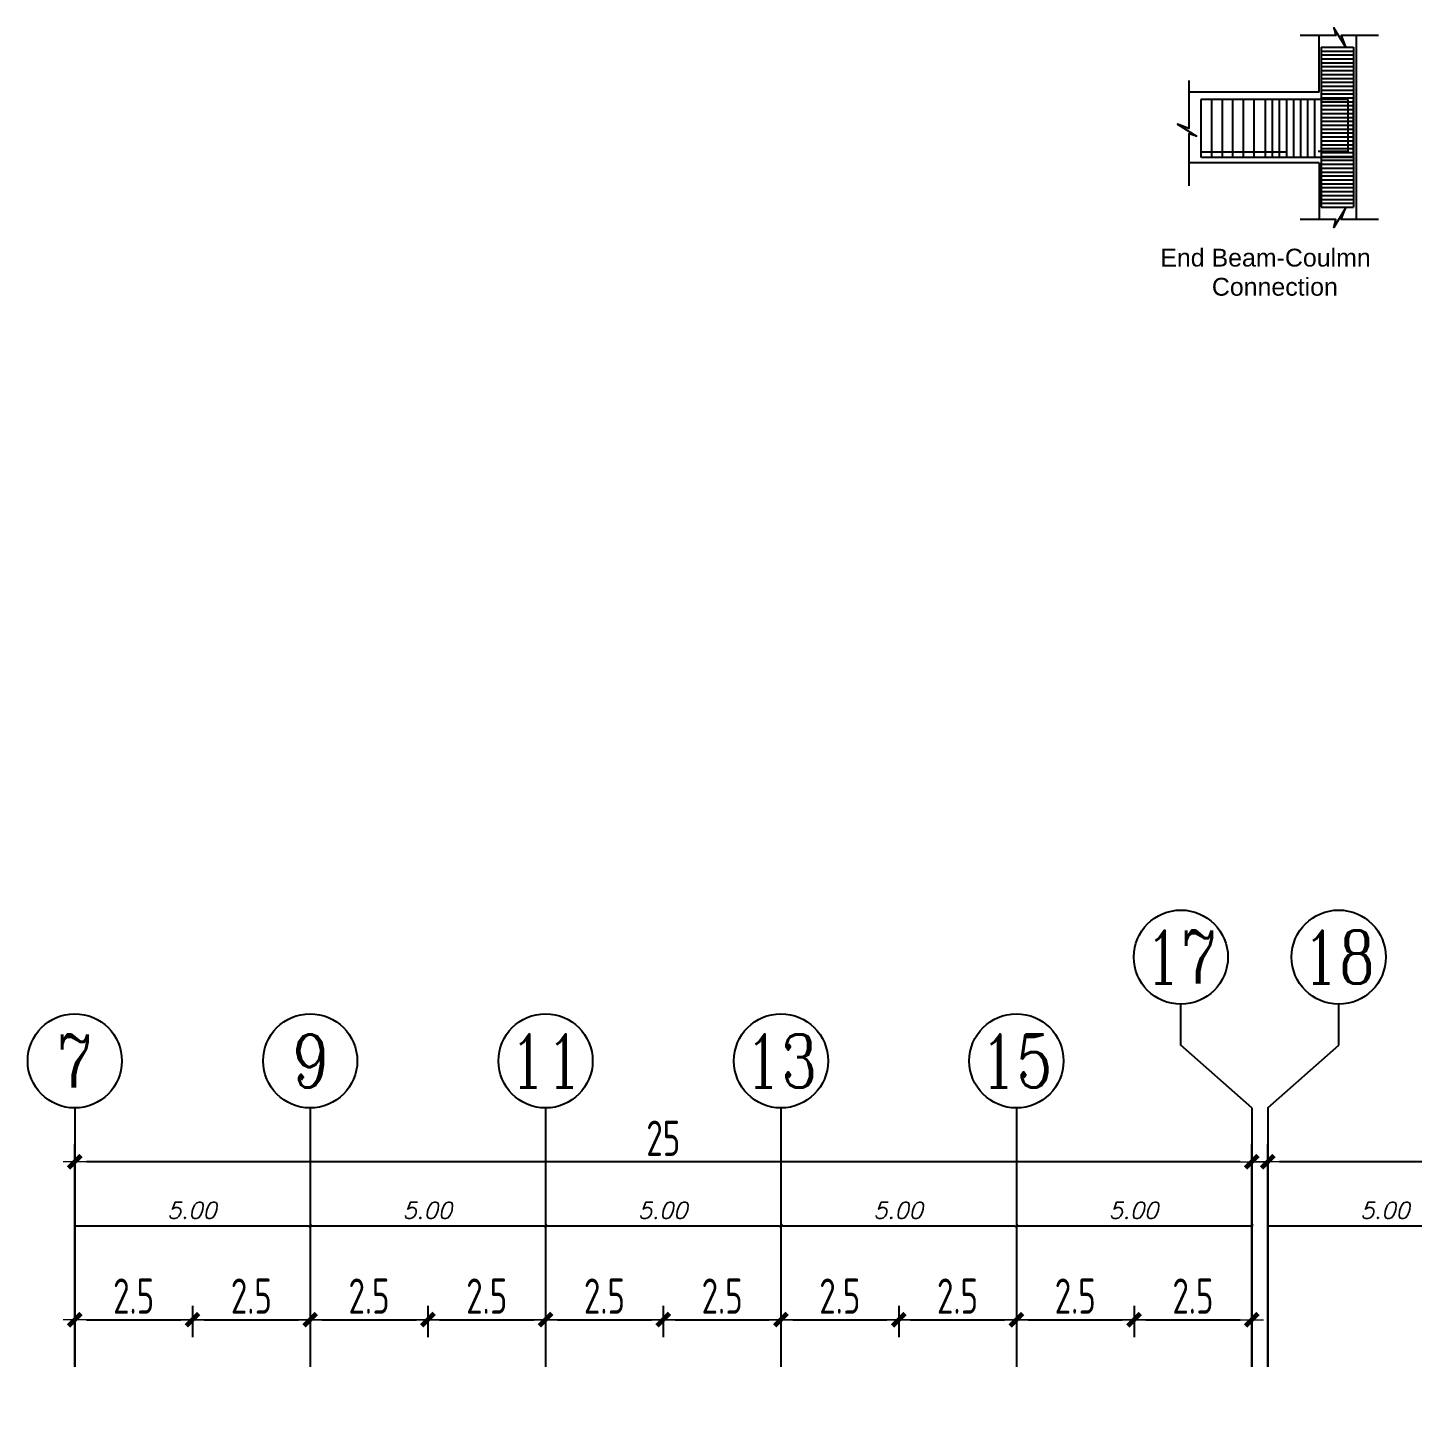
# Model space of a CAD drawing. Header units: metres. Extents: x 202848 to 204724, y 1924431 to 1925550.
# Drawn here: x 203924.41 to 203953.82, y 1924941.41 to 1924970.59 of the extents above; entities that cross this region are included whole.
import ezdxf
from ezdxf.enums import TextEntityAlignment as Align

# ---------------------------------------------------------------- set-up
doc = ezdxf.new("R2010")
doc.units = ezdxf.units.M
doc.header["$MEASUREMENT"] = 0
for name, color, linetype in [('Axis Name', 8, 'Continuous'), ('Beam', 7, 'Continuous'), ('H.Text', 3, 'Continuous')]:
    doc.layers.add(name, color=color, linetype=linetype)
doc.layers.add('Dimations', color=3, linetype='Continuous', lineweight=5)
doc.styles.add('H.English', font='arial.ttf')
doc.styles.add('ROMANS', font='romans.shx', dxfattribs={"oblique": 15})
doc.styles.add('YQ_AXIS', font='COMPLEX.SHX', dxfattribs={"width": 0.8, "bigfont": 'GBCBIG.SHX'})
doc.styles.add('YQ_DIM', font='SUPEROS.SHX', dxfattribs={"width": 0.8, "bigfont": 'HZDX.SHX'})
doc.dimstyles.new('Copy(2) of DIM-50$', dxfattribs={"dimscale": 0, "dimtxt": 0.35, "dimasz": 0.03, "dimexe": 0, "dimexo": 0, "dimgap": 0.15, "dimtad": 1, "dimzin": 0, "dimdsep": 46, "dimtxsty": 'ROMANS', "dimblk1": 'OBLIQUE', "dimblk2": 'DTICK', "dimsah": 1, "dimcen": 0.1, "dimse1": 1, "dimse2": 1, "dimclrd": 2, "dimclre": 51, "dimclrt": 3, "dimaunit": 1, "dimadec": 0, "dimazin": 0, "dimtfac": 1e-05, "dimtmove": 2, "dimatfit": 0, "dimldrblk": 'DTICK', "dimfxl": 0, "dimtolj": 1, "dimtzin": 0, "dimlwe": -1, "dimarcsym": 0})
doc.dimstyles.new('yqm0_250', dxfattribs={"dimscale": 0.25, "dimtxt": 3, "dimasz": 1, "dimexe": 1.5, "dimexo": 3, "dimgap": 0.5, "dimtad": 1, "dimdec": 3, "dimdsep": 46, "dimtxsty": 'YQ_DIM', "dimblk": 'YQTICK', "dimcen": 0, "dimclrd": 256, "dimclre": 256, "dimclrt": 7, "dimadec": 1, "dimazin": 2, "dimtfac": 1, "dimtdec": 4, "dimtix": 1, "dimtmove": 2, "dimatfit": 2, "dimfxl": 1, "dimtolj": 1, "dimtzin": 0, "dimarcsym": 0})

# ---------------------------------------------------------------- blocks, each defined once
blk = doc.blocks.new('_OBLIQUE')
at = {"color": 0, "linetype": 'ByBlock'}
blk.add_line((-0.5, -0.5), (0.5, 0.5), dxfattribs=at)
blk = doc.blocks.new('DTICK')
at = {"color": 3}
blk.add_line((-1, -1), (1, 1), dxfattribs=at)
for p, q in [((-1, 0), (1, 0)), ((0, 1), (0, -1))]:
    blk.add_line(p, q)
blk = doc.blocks.new('*D328')
at = {"layer": 'Defpoints', "color": 0, "lineweight": -2, "transparency": 16777216}
for p in [(203930.406, 1924945.155), (203925.406, 1924941.405), (203930.406, 1924941.405)]:
    blk.add_point(p, dxfattribs=at)
at = {"layer": 'Dimations', "color": 2, "lineweight": -2, "transparency": 16777216}
blk.add_line((203925.406, 1924945.155), (203930.376, 1924945.155), dxfattribs=at)
at = {"layer": 'Dimations', "color": 2, "lineweight": -2, "transparency": 16777216, "xscale": 0.03, "yscale": 0.03, "zscale": 0.03, "rotation": 180}
blk.add_blockref('_OBLIQUE', (203925.406, 1924945.155), dxfattribs=at)
at = {"layer": 'Dimations', "color": 2, "lineweight": -2, "transparency": 16777216, "xscale": 0.03, "yscale": 0.03, "zscale": 0.03}
blk.add_blockref('DTICK', (203930.406, 1924945.155), dxfattribs=at)
at = {"layer": 'Dimations', "color": 3, "transparency": 16777216, "insert": (203927.891, 1924945.48), "char_height": 0.35, "attachment_point": 5, "style": 'ROMANS'}
blk.add_mtext('\\A1;5.00', dxfattribs=at)
blk = doc.blocks.new('*D319')
at = {"layer": 'Defpoints', "color": 0, "lineweight": -2, "transparency": 16777216}
for p in [(203935.406, 1924945.155), (203930.406, 1924941.405), (203935.406, 1924941.405)]:
    blk.add_point(p, dxfattribs=at)
at = {"layer": 'Dimations', "color": 2, "lineweight": -2, "transparency": 16777216}
blk.add_line((203930.406, 1924945.155), (203935.376, 1924945.155), dxfattribs=at)
at = {"layer": 'Dimations', "color": 2, "lineweight": -2, "transparency": 16777216, "xscale": 0.03, "yscale": 0.03, "zscale": 0.03, "rotation": 180}
blk.add_blockref('_OBLIQUE', (203930.406, 1924945.155), dxfattribs=at)
at = {"layer": 'Dimations', "color": 2, "lineweight": -2, "transparency": 16777216, "xscale": 0.03, "yscale": 0.03, "zscale": 0.03}
blk.add_blockref('DTICK', (203935.406, 1924945.155), dxfattribs=at)
at = {"layer": 'Dimations', "color": 3, "transparency": 16777216, "insert": (203932.891, 1924945.48), "char_height": 0.35, "attachment_point": 5, "style": 'ROMANS'}
blk.add_mtext('\\A1;5.00', dxfattribs=at)
blk = doc.blocks.new('*D320')
at = {"layer": 'Defpoints', "color": 0, "lineweight": -2, "transparency": 16777216}
for p in [(203940.406, 1924945.155), (203935.406, 1924941.405), (203940.406, 1924941.405)]:
    blk.add_point(p, dxfattribs=at)
at = {"layer": 'Dimations', "color": 2, "lineweight": -2, "transparency": 16777216}
blk.add_line((203935.406, 1924945.155), (203940.376, 1924945.155), dxfattribs=at)
at = {"layer": 'Dimations', "color": 2, "lineweight": -2, "transparency": 16777216, "xscale": 0.03, "yscale": 0.03, "zscale": 0.03, "rotation": 180}
blk.add_blockref('_OBLIQUE', (203935.406, 1924945.155), dxfattribs=at)
at = {"layer": 'Dimations', "color": 2, "lineweight": -2, "transparency": 16777216, "xscale": 0.03, "yscale": 0.03, "zscale": 0.03}
blk.add_blockref('DTICK', (203940.406, 1924945.155), dxfattribs=at)
at = {"layer": 'Dimations', "color": 3, "transparency": 16777216, "insert": (203937.891, 1924945.48), "char_height": 0.35, "attachment_point": 5, "style": 'ROMANS'}
blk.add_mtext('\\A1;5.00', dxfattribs=at)
blk = doc.blocks.new('*D321')
at = {"layer": 'Defpoints', "color": 0, "lineweight": -2, "transparency": 16777216}
for p in [(203945.406, 1924945.155), (203940.406, 1924941.405), (203945.406, 1924941.405)]:
    blk.add_point(p, dxfattribs=at)
at = {"layer": 'Dimations', "color": 2, "lineweight": -2, "transparency": 16777216}
blk.add_line((203940.406, 1924945.155), (203945.376, 1924945.155), dxfattribs=at)
at = {"layer": 'Dimations', "color": 2, "lineweight": -2, "transparency": 16777216, "xscale": 0.03, "yscale": 0.03, "zscale": 0.03, "rotation": 180}
blk.add_blockref('_OBLIQUE', (203940.406, 1924945.155), dxfattribs=at)
at = {"layer": 'Dimations', "color": 2, "lineweight": -2, "transparency": 16777216, "xscale": 0.03, "yscale": 0.03, "zscale": 0.03}
blk.add_blockref('DTICK', (203945.406, 1924945.155), dxfattribs=at)
at = {"layer": 'Dimations', "color": 3, "transparency": 16777216, "insert": (203942.891, 1924945.48), "char_height": 0.35, "attachment_point": 5, "style": 'ROMANS'}
blk.add_mtext('\\A1;5.00', dxfattribs=at)
blk = doc.blocks.new('*D322')
at = {"layer": 'Defpoints', "color": 0, "lineweight": -2, "transparency": 16777216}
for p in [(203950.406, 1924945.155), (203945.406, 1924941.405), (203950.406, 1924941.405)]:
    blk.add_point(p, dxfattribs=at)
at = {"layer": 'Dimations', "color": 2, "lineweight": -2, "transparency": 16777216}
blk.add_line((203945.406, 1924945.155), (203950.376, 1924945.155), dxfattribs=at)
at = {"layer": 'Dimations', "color": 2, "lineweight": -2, "transparency": 16777216, "xscale": 0.03, "yscale": 0.03, "zscale": 0.03, "rotation": 180}
blk.add_blockref('_OBLIQUE', (203945.406, 1924945.155), dxfattribs=at)
at = {"layer": 'Dimations', "color": 2, "lineweight": -2, "transparency": 16777216, "xscale": 0.03, "yscale": 0.03, "zscale": 0.03}
blk.add_blockref('DTICK', (203950.406, 1924945.155), dxfattribs=at)
at = {"layer": 'Dimations', "color": 3, "transparency": 16777216, "insert": (203947.891, 1924945.48), "char_height": 0.35, "attachment_point": 5, "style": 'ROMANS'}
blk.add_mtext('\\A1;5.00', dxfattribs=at)
blk = doc.blocks.new('*D323')
at = {"layer": 'Defpoints', "color": 0, "lineweight": -2, "transparency": 16777216}
for p in [(203955.746, 1924945.155), (203950.746, 1924941.405), (203955.746, 1924941.405)]:
    blk.add_point(p, dxfattribs=at)
at = {"layer": 'Dimations', "color": 2, "lineweight": -2, "transparency": 16777216}
blk.add_line((203950.746, 1924945.155), (203955.716, 1924945.155), dxfattribs=at)
at = {"layer": 'Dimations', "color": 2, "lineweight": -2, "transparency": 16777216, "xscale": 0.03, "yscale": 0.03, "zscale": 0.03, "rotation": 180}
blk.add_blockref('_OBLIQUE', (203950.746, 1924945.155), dxfattribs=at)
at = {"layer": 'Dimations', "color": 2, "lineweight": -2, "transparency": 16777216, "xscale": 0.03, "yscale": 0.03, "zscale": 0.03}
blk.add_blockref('DTICK', (203955.746, 1924945.155), dxfattribs=at)
at = {"layer": 'Dimations', "color": 3, "transparency": 16777216, "insert": (203953.231, 1924945.48), "char_height": 0.35, "attachment_point": 5, "style": 'ROMANS'}
blk.add_mtext('\\A1;5.00', dxfattribs=at)
blk = doc.blocks.new('YQTICK')
blk.add_line((-1, 0), (1, 0))
at = {"const_width": 0.4}
blk.add_lwpolyline([(0.53, 0.53), (-0.53, -0.53)], dxfattribs=at)
blk = doc.blocks.new('*D329')
at = {"layer": 'Defpoints', "color": 0, "transparency": 16777216}
for p in [(203950.746, 1924946.512), (203950.746, 1924941.405), (203975.746, 1924941.405)]:
    blk.add_point(p, dxfattribs=at)
at = {"layer": 'Dimations', "lineweight": -2, "transparency": 16777216}
for p, q in [((203950.746, 1924942.155), (203950.746, 1924946.887)), ((203975.746, 1924942.155), (203975.746, 1924946.887)), ((203975.496, 1924946.512), (203950.996, 1924946.512))]:
    blk.add_line(p, q, dxfattribs=at)
at = {"layer": 'Dimations', "lineweight": -2, "transparency": 16777216, "xscale": 0.25, "yscale": 0.25, "zscale": 0.25, "rotation": 180}
blk.add_blockref('YQTICK', (203950.746, 1924946.512), dxfattribs=at)
at = {"layer": 'Dimations', "lineweight": -2, "transparency": 16777216, "xscale": 0.25, "yscale": 0.25, "zscale": 0.25}
blk.add_blockref('YQTICK', (203975.746, 1924946.512), dxfattribs=at)
at = {"layer": 'Dimations', "color": 7, "transparency": 16777216, "insert": (203963.246, 1924947.012), "char_height": 0.75, "attachment_point": 5, "style": 'YQ_DIM'}
blk.add_mtext('\\A1;25', dxfattribs=at)
blk = doc.blocks.new('*D330')
at = {"layer": 'Defpoints', "color": 0, "transparency": 16777216}
for p in [(203925.406, 1924946.512), (203925.406, 1924941.405), (203950.406, 1924941.405)]:
    blk.add_point(p, dxfattribs=at)
at = {"layer": 'Dimations', "lineweight": -2, "transparency": 16777216}
for p, q in [((203925.406, 1924942.155), (203925.406, 1924946.887)), ((203950.406, 1924942.155), (203950.406, 1924946.887)), ((203950.156, 1924946.512), (203925.656, 1924946.512))]:
    blk.add_line(p, q, dxfattribs=at)
at = {"layer": 'Dimations', "lineweight": -2, "transparency": 16777216, "xscale": 0.25, "yscale": 0.25, "zscale": 0.25}
for p, rotation in [((203925.406, 1924946.512), 179.9999999989328), ((203950.406, 1924946.512), 359.9999999989328)]:
    blk.add_blockref('YQTICK', p, dxfattribs=dict(at, rotation=rotation))
at = {"layer": 'Dimations', "color": 7, "transparency": 16777216, "insert": (203937.906, 1924947.012), "char_height": 0.75, "attachment_point": 5, "rotation": 360, "style": 'YQ_DIM'}
blk.add_mtext('\\A1;25', dxfattribs=at)
blk = doc.blocks.new('*D334')
at = {"layer": 'Defpoints', "color": 0, "transparency": 16777216}
for p in [(203927.906, 1924944.202), (203930.406, 1924944.202), (203930.406, 1924943.16)]:
    blk.add_point(p, dxfattribs=at)
at = {"layer": 'Dimations', "lineweight": -2, "transparency": 16777216}
for p, q in [((203927.906, 1924943.452), (203927.906, 1924942.785)), ((203930.406, 1924943.452), (203930.406, 1924942.785)), ((203928.156, 1924943.16), (203930.156, 1924943.16))]:
    blk.add_line(p, q, dxfattribs=at)
at = {"layer": 'Dimations', "lineweight": -2, "transparency": 16777216, "xscale": 0.25, "yscale": 0.25, "zscale": 0.25, "rotation": 180}
blk.add_blockref('YQTICK', (203927.906, 1924943.16), dxfattribs=at)
at = {"layer": 'Dimations', "lineweight": -2, "transparency": 16777216, "xscale": 0.25, "yscale": 0.25, "zscale": 0.25}
blk.add_blockref('YQTICK', (203930.406, 1924943.16), dxfattribs=at)
at = {"layer": 'Dimations', "color": 7, "transparency": 16777216, "insert": (203929.156, 1924943.66), "char_height": 0.75, "attachment_point": 5, "style": 'YQ_DIM'}
blk.add_mtext('\\A1;2.5', dxfattribs=at)
blk = doc.blocks.new('*D335')
at = {"layer": 'Defpoints', "color": 0, "transparency": 16777216}
for p in [(203930.406, 1924944.202), (203932.906, 1924944.202), (203932.906, 1924943.16)]:
    blk.add_point(p, dxfattribs=at)
at = {"layer": 'Dimations', "lineweight": -2, "transparency": 16777216}
for p, q in [((203930.406, 1924943.452), (203930.406, 1924942.785)), ((203932.906, 1924943.452), (203932.906, 1924942.785)), ((203930.656, 1924943.16), (203932.656, 1924943.16))]:
    blk.add_line(p, q, dxfattribs=at)
at = {"layer": 'Dimations', "lineweight": -2, "transparency": 16777216, "xscale": 0.25, "yscale": 0.25, "zscale": 0.25, "rotation": 180}
blk.add_blockref('YQTICK', (203930.406, 1924943.16), dxfattribs=at)
at = {"layer": 'Dimations', "lineweight": -2, "transparency": 16777216, "xscale": 0.25, "yscale": 0.25, "zscale": 0.25}
blk.add_blockref('YQTICK', (203932.906, 1924943.16), dxfattribs=at)
at = {"layer": 'Dimations', "color": 7, "transparency": 16777216, "insert": (203931.656, 1924943.66), "char_height": 0.75, "attachment_point": 5, "style": 'YQ_DIM'}
blk.add_mtext('\\A1;2.5', dxfattribs=at)
blk = doc.blocks.new('*D336')
at = {"layer": 'Defpoints', "color": 0, "transparency": 16777216}
for p in [(203932.906, 1924944.202), (203935.406, 1924944.202), (203935.406, 1924943.16)]:
    blk.add_point(p, dxfattribs=at)
at = {"layer": 'Dimations', "lineweight": -2, "transparency": 16777216}
for p, q in [((203932.906, 1924943.452), (203932.906, 1924942.785)), ((203935.406, 1924943.452), (203935.406, 1924942.785)), ((203933.156, 1924943.16), (203935.156, 1924943.16))]:
    blk.add_line(p, q, dxfattribs=at)
at = {"layer": 'Dimations', "lineweight": -2, "transparency": 16777216, "xscale": 0.25, "yscale": 0.25, "zscale": 0.25, "rotation": 180}
blk.add_blockref('YQTICK', (203932.906, 1924943.16), dxfattribs=at)
at = {"layer": 'Dimations', "lineweight": -2, "transparency": 16777216, "xscale": 0.25, "yscale": 0.25, "zscale": 0.25}
blk.add_blockref('YQTICK', (203935.406, 1924943.16), dxfattribs=at)
at = {"layer": 'Dimations', "color": 7, "transparency": 16777216, "insert": (203934.156, 1924943.66), "char_height": 0.75, "attachment_point": 5, "style": 'YQ_DIM'}
blk.add_mtext('\\A1;2.5', dxfattribs=at)
blk = doc.blocks.new('*D337')
at = {"layer": 'Defpoints', "color": 0, "transparency": 16777216}
for p in [(203935.406, 1924944.202), (203937.906, 1924944.202), (203937.906, 1924943.16)]:
    blk.add_point(p, dxfattribs=at)
at = {"layer": 'Dimations', "lineweight": -2, "transparency": 16777216}
for p, q in [((203935.406, 1924943.452), (203935.406, 1924942.785)), ((203937.906, 1924943.452), (203937.906, 1924942.785)), ((203935.656, 1924943.16), (203937.656, 1924943.16))]:
    blk.add_line(p, q, dxfattribs=at)
at = {"layer": 'Dimations', "lineweight": -2, "transparency": 16777216, "xscale": 0.25, "yscale": 0.25, "zscale": 0.25, "rotation": 180}
blk.add_blockref('YQTICK', (203935.406, 1924943.16), dxfattribs=at)
at = {"layer": 'Dimations', "lineweight": -2, "transparency": 16777216, "xscale": 0.25, "yscale": 0.25, "zscale": 0.25}
blk.add_blockref('YQTICK', (203937.906, 1924943.16), dxfattribs=at)
at = {"layer": 'Dimations', "color": 7, "transparency": 16777216, "insert": (203936.656, 1924943.66), "char_height": 0.75, "attachment_point": 5, "style": 'YQ_DIM'}
blk.add_mtext('\\A1;2.5', dxfattribs=at)
blk = doc.blocks.new('*D338')
at = {"layer": 'Defpoints', "color": 0, "transparency": 16777216}
for p in [(203937.906, 1924944.202), (203940.406, 1924944.202), (203940.406, 1924943.16)]:
    blk.add_point(p, dxfattribs=at)
at = {"layer": 'Dimations', "lineweight": -2, "transparency": 16777216}
for p, q in [((203937.906, 1924943.452), (203937.906, 1924942.785)), ((203940.406, 1924943.452), (203940.406, 1924942.785)), ((203938.156, 1924943.16), (203940.156, 1924943.16))]:
    blk.add_line(p, q, dxfattribs=at)
at = {"layer": 'Dimations', "lineweight": -2, "transparency": 16777216, "xscale": 0.25, "yscale": 0.25, "zscale": 0.25, "rotation": 180}
blk.add_blockref('YQTICK', (203937.906, 1924943.16), dxfattribs=at)
at = {"layer": 'Dimations', "lineweight": -2, "transparency": 16777216, "xscale": 0.25, "yscale": 0.25, "zscale": 0.25}
blk.add_blockref('YQTICK', (203940.406, 1924943.16), dxfattribs=at)
at = {"layer": 'Dimations', "color": 7, "transparency": 16777216, "insert": (203939.156, 1924943.66), "char_height": 0.75, "attachment_point": 5, "style": 'YQ_DIM'}
blk.add_mtext('\\A1;2.5', dxfattribs=at)
blk = doc.blocks.new('*D339')
at = {"layer": 'Defpoints', "color": 0, "transparency": 16777216}
for p in [(203940.406, 1924944.202), (203942.906, 1924944.202), (203942.906, 1924943.16)]:
    blk.add_point(p, dxfattribs=at)
at = {"layer": 'Dimations', "lineweight": -2, "transparency": 16777216}
for p, q in [((203940.406, 1924943.452), (203940.406, 1924942.785)), ((203942.906, 1924943.452), (203942.906, 1924942.785)), ((203940.656, 1924943.16), (203942.656, 1924943.16))]:
    blk.add_line(p, q, dxfattribs=at)
at = {"layer": 'Dimations', "lineweight": -2, "transparency": 16777216, "xscale": 0.25, "yscale": 0.25, "zscale": 0.25, "rotation": 180}
blk.add_blockref('YQTICK', (203940.406, 1924943.16), dxfattribs=at)
at = {"layer": 'Dimations', "lineweight": -2, "transparency": 16777216, "xscale": 0.25, "yscale": 0.25, "zscale": 0.25}
blk.add_blockref('YQTICK', (203942.906, 1924943.16), dxfattribs=at)
at = {"layer": 'Dimations', "color": 7, "transparency": 16777216, "insert": (203941.656, 1924943.66), "char_height": 0.75, "attachment_point": 5, "style": 'YQ_DIM'}
blk.add_mtext('\\A1;2.5', dxfattribs=at)
blk = doc.blocks.new('*D340')
at = {"layer": 'Defpoints', "color": 0, "transparency": 16777216}
for p in [(203942.906, 1924944.202), (203945.406, 1924944.202), (203945.406, 1924943.16)]:
    blk.add_point(p, dxfattribs=at)
at = {"layer": 'Dimations', "lineweight": -2, "transparency": 16777216}
for p, q in [((203942.906, 1924943.452), (203942.906, 1924942.785)), ((203945.406, 1924943.452), (203945.406, 1924942.785)), ((203943.156, 1924943.16), (203945.156, 1924943.16))]:
    blk.add_line(p, q, dxfattribs=at)
at = {"layer": 'Dimations', "lineweight": -2, "transparency": 16777216, "xscale": 0.25, "yscale": 0.25, "zscale": 0.25, "rotation": 180}
blk.add_blockref('YQTICK', (203942.906, 1924943.16), dxfattribs=at)
at = {"layer": 'Dimations', "lineweight": -2, "transparency": 16777216, "xscale": 0.25, "yscale": 0.25, "zscale": 0.25}
blk.add_blockref('YQTICK', (203945.406, 1924943.16), dxfattribs=at)
at = {"layer": 'Dimations', "color": 7, "transparency": 16777216, "insert": (203944.156, 1924943.66), "char_height": 0.75, "attachment_point": 5, "style": 'YQ_DIM'}
blk.add_mtext('\\A1;2.5', dxfattribs=at)
blk = doc.blocks.new('*D341')
at = {"layer": 'Defpoints', "color": 0, "transparency": 16777216}
for p in [(203945.406, 1924944.202), (203947.906, 1924944.202), (203947.906, 1924943.16)]:
    blk.add_point(p, dxfattribs=at)
at = {"layer": 'Dimations', "lineweight": -2, "transparency": 16777216}
for p, q in [((203945.406, 1924943.452), (203945.406, 1924942.785)), ((203947.906, 1924943.452), (203947.906, 1924942.785)), ((203945.656, 1924943.16), (203947.656, 1924943.16))]:
    blk.add_line(p, q, dxfattribs=at)
at = {"layer": 'Dimations', "lineweight": -2, "transparency": 16777216, "xscale": 0.25, "yscale": 0.25, "zscale": 0.25, "rotation": 180}
blk.add_blockref('YQTICK', (203945.406, 1924943.16), dxfattribs=at)
at = {"layer": 'Dimations', "lineweight": -2, "transparency": 16777216, "xscale": 0.25, "yscale": 0.25, "zscale": 0.25}
blk.add_blockref('YQTICK', (203947.906, 1924943.16), dxfattribs=at)
at = {"layer": 'Dimations', "color": 7, "transparency": 16777216, "insert": (203946.656, 1924943.66), "char_height": 0.75, "attachment_point": 5, "style": 'YQ_DIM'}
blk.add_mtext('\\A1;2.5', dxfattribs=at)
blk = doc.blocks.new('*D342')
at = {"layer": 'Defpoints', "color": 0, "transparency": 16777216}
for p in [(203947.906, 1924944.202), (203950.406, 1924944.202), (203950.406, 1924943.16)]:
    blk.add_point(p, dxfattribs=at)
at = {"layer": 'Dimations', "lineweight": -2, "transparency": 16777216}
for p, q in [((203947.906, 1924943.452), (203947.906, 1924942.785)), ((203950.406, 1924943.452), (203950.406, 1924942.785)), ((203948.156, 1924943.16), (203950.156, 1924943.16))]:
    blk.add_line(p, q, dxfattribs=at)
at = {"layer": 'Dimations', "lineweight": -2, "transparency": 16777216, "xscale": 0.25, "yscale": 0.25, "zscale": 0.25, "rotation": 180}
blk.add_blockref('YQTICK', (203947.906, 1924943.16), dxfattribs=at)
at = {"layer": 'Dimations', "lineweight": -2, "transparency": 16777216, "xscale": 0.25, "yscale": 0.25, "zscale": 0.25}
blk.add_blockref('YQTICK', (203950.406, 1924943.16), dxfattribs=at)
at = {"layer": 'Dimations', "color": 7, "transparency": 16777216, "insert": (203949.156, 1924943.66), "char_height": 0.75, "attachment_point": 5, "style": 'YQ_DIM'}
blk.add_mtext('\\A1;2.5', dxfattribs=at)
blk = doc.blocks.new('*D292')
at = {"layer": 'Defpoints', "color": 0, "transparency": 16777216}
for p in [(203925.406, 1924944.202), (203927.906, 1924944.202), (203927.906, 1924943.16)]:
    blk.add_point(p, dxfattribs=at)
at = {"layer": 'Dimations', "lineweight": -2, "transparency": 16777216}
for p, q in [((203925.406, 1924943.452), (203925.406, 1924942.785)), ((203927.906, 1924943.452), (203927.906, 1924942.785)), ((203925.656, 1924943.16), (203927.656, 1924943.16))]:
    blk.add_line(p, q, dxfattribs=at)
at = {"layer": 'Dimations', "lineweight": -2, "transparency": 16777216, "xscale": 0.25, "yscale": 0.25, "zscale": 0.25, "rotation": 180}
blk.add_blockref('YQTICK', (203925.406, 1924943.16), dxfattribs=at)
at = {"layer": 'Dimations', "lineweight": -2, "transparency": 16777216, "xscale": 0.25, "yscale": 0.25, "zscale": 0.25}
blk.add_blockref('YQTICK', (203927.906, 1924943.16), dxfattribs=at)
at = {"layer": 'Dimations', "color": 7, "transparency": 16777216, "insert": (203926.656, 1924943.66), "char_height": 0.75, "attachment_point": 5, "style": 'YQ_DIM'}
blk.add_mtext('\\A1;2.5', dxfattribs=at)

msp = doc.modelspace()

# ---------------------------------------------------------------- linework, layer by layer
at = {"layer": 'Axis Name'}
for p, q in [((203948.8994, 1924948.9886), (203948.8994, 1924949.8579)), ((203952.2521, 1924948.9886), (203952.2521, 1924949.8579)), ((203950.4058, 1924947.6554), (203948.8994, 1924948.9886)), ((203950.7458, 1924947.6554), (203952.2521, 1924948.9886)), ((203925.4058, 1924947.6554), (203925.4058, 1924942.1554)), ((203930.4058, 1924947.6554), (203930.4058, 1924942.1554)), ((203935.4058, 1924947.6554), (203935.4058, 1924942.1554)), ((203940.4058, 1924947.6554), (203940.4058, 1924942.1554)), ((203945.4058, 1924947.6554), (203945.4058, 1924942.1554)), ((203950.4058, 1924947.6554), (203950.4058, 1924942.1554)), ((203950.7458, 1924947.6554), (203950.7458, 1924942.1554))]:
    msp.add_line(p, q, dxfattribs=at)
for centre in [(203948.8994, 1924950.8579), (203952.2521, 1924950.8579), (203925.4058, 1924948.6554), (203930.4058, 1924948.6554), (203935.4058, 1924948.6554), (203940.4058, 1924948.6554), (203945.4058, 1924948.6554)]:
    msp.add_circle(centre, 1, dxfattribs=at)
at = {"layer": 'Beam'}
for p, q in [((203951.8356, 1924969.2227), (203951.8356, 1924970.4301)), ((203952.6227, 1924970.4301), (203952.6227, 1924966.5182)), ((203951.8808, 1924970.1815), (203951.8808, 1924966.7836)), ((203951.8808, 1924970.1815), (203952.564, 1924970.1815)), ((203951.8808, 1924970.0986), (203952.564, 1924970.0986)), ((203952.564, 1924970.1815), (203952.564, 1924966.7836)), ((203951.8808, 1924970.0157), (203952.564, 1924970.0157)), ((203951.8808, 1924969.9329), (203952.564, 1924969.9329)), ((203951.8808, 1924969.85), (203952.564, 1924969.85)), ((203951.8808, 1924969.7671), (203952.564, 1924969.7671)), ((203951.8808, 1924969.6842), (203952.564, 1924969.6842)), ((203951.8808, 1924969.6014), (203952.564, 1924969.6014)), ((203951.8808, 1924969.5185), (203952.564, 1924969.5185)), ((203951.8356, 1924969.2227), (203949.0712, 1924969.2227)), ((203951.8808, 1924969.4356), (203952.564, 1924969.4356)), ((203951.8808, 1924969.4356), (203952.564, 1924969.4356)), ((203951.8808, 1924969.3527), (203952.564, 1924969.3527)), ((203951.8808, 1924969.2699), (203952.564, 1924969.2699)), ((203951.8808, 1924969.187), (203952.564, 1924969.187)), ((203952.4455, 1924969.0661), (203949.3254, 1924969.0661)), ((203949.332, 1924967.8379), (203949.332, 1924969.0661)), ((203949.5565, 1924967.8379), (203949.5565, 1924969.0661)), ((203949.7811, 1924967.8379), (203949.7811, 1924969.0661)), ((203950.0056, 1924967.8379), (203950.0056, 1924969.0661)), ((203950.2302, 1924967.8379), (203950.2302, 1924969.0661)), ((203950.4547, 1924967.8379), (203950.4547, 1924969.0661)), ((203950.6979, 1924967.8379), (203950.6979, 1924969.0661)), ((203950.8476, 1924967.8379), (203950.8476, 1924969.0661)), ((203950.9973, 1924967.8379), (203950.9973, 1924969.0661)), ((203951.147, 1924967.8379), (203951.147, 1924969.0661)), ((203951.2967, 1924967.8379), (203951.2967, 1924969.0661)), ((203951.4464, 1924967.8379), (203951.4464, 1924969.0661)), ((203951.5961, 1924967.8379), (203951.5961, 1924969.0661)), ((203951.7458, 1924967.8379), (203951.7458, 1924969.0661)), ((203951.8808, 1924969.1041), (203952.564, 1924969.1041)), ((203951.8808, 1924969.0212), (203952.564, 1924969.0212)), ((203951.8808, 1924968.9384), (203952.564, 1924968.9384)), ((203952.4455, 1924969.0661), (203952.4455, 1924967.9663)), ((203952.563, 1924967.8379), (203952.563, 1924969.0714)), ((203951.8808, 1924968.8555), (203952.564, 1924968.8555)), ((203951.8808, 1924968.7726), (203952.564, 1924968.7726)), ((203951.8808, 1924968.6897), (203952.564, 1924968.6897)), ((203951.8808, 1924968.6069), (203952.564, 1924968.6069)), ((203951.8808, 1924968.524), (203952.564, 1924968.524)), ((203951.8808, 1924968.524), (203952.564, 1924968.524)), ((203951.8808, 1924968.4411), (203952.564, 1924968.4411)), ((203951.8808, 1924968.3582), (203952.564, 1924968.3582)), ((203951.8808, 1924968.2754), (203952.564, 1924968.2754)), ((203951.8808, 1924968.1925), (203952.564, 1924968.1925)), ((203951.8808, 1924968.1096), (203952.564, 1924968.1096)), ((203951.8808, 1924968.0267), (203952.564, 1924968.0267)), ((203951.8356, 1924967.7257), (203949.0712, 1924967.7257)), ((203951.1245, 1924967.9502), (203949.3112, 1924967.9502)), ((203952.563, 1924967.8379), (203949.3386, 1924967.8379)), ((203952.4455, 1924967.9663), (203951.8127, 1924967.9663)), ((203951.8356, 1924967.7257), (203951.8356, 1924966.5182)), ((203951.8808, 1924967.9439), (203952.564, 1924967.9439)), ((203951.8808, 1924967.9439), (203952.564, 1924967.9439)), ((203951.8808, 1924967.861), (203952.564, 1924967.861)), ((203951.8808, 1924967.861), (203952.564, 1924967.861)), ((203951.8808, 1924967.7781), (203952.564, 1924967.7781)), ((203951.8808, 1924967.7781), (203952.564, 1924967.7781)), ((203951.8356, 1924967.6739), (203951.8356, 1924967.0197)), ((203951.8808, 1924967.6952), (203952.564, 1924967.6952)), ((203951.8808, 1924967.6952), (203952.564, 1924967.6952)), ((203951.8808, 1924967.6124), (203952.564, 1924967.6124)), ((203951.8808, 1924967.6124), (203952.564, 1924967.6124)), ((203951.8808, 1924967.5295), (203952.564, 1924967.5295)), ((203951.8808, 1924967.4466), (203952.564, 1924967.4466)), ((203951.8808, 1924967.3637), (203952.564, 1924967.3637)), ((203951.8808, 1924967.2809), (203952.564, 1924967.2809)), ((203951.8808, 1924967.198), (203952.564, 1924967.198)), ((203951.8808, 1924967.1151), (203952.564, 1924967.1151)), ((203951.8808, 1924967.0322), (203952.564, 1924967.0322)), ((203951.8808, 1924967.0322), (203952.564, 1924967.0322)), ((203951.8808, 1924966.9494), (203952.564, 1924966.9494)), ((203951.8808, 1924966.8665), (203952.564, 1924966.8665)), ((203951.8808, 1924966.7836), (203952.564, 1924966.7836))]:
    msp.add_line(p, q, dxfattribs=at)
for points in [[(203953.0978, 1924970.4301), (203952.3042, 1924970.4301), (203952.3986, 1924970.1869), (203952.1453, 1924970.5939), (203952.19, 1924970.4301), (203951.4346, 1924970.4301)], [(203949.0712, 1924969.4731), (203949.0712, 1924968.452), (203948.828, 1924968.5464), (203949.235, 1924968.2931), (203949.0712, 1924968.3378), (203949.0712, 1924967.2396)], [(203953.0978, 1924966.5182), (203952.3042, 1924966.5182), (203952.3986, 1924966.7614), (203952.1453, 1924966.3545), (203952.19, 1924966.5182), (203951.4346, 1924966.5182)]]:
    msp.add_lwpolyline(points, dxfattribs=at)

# ---------------------------------------------------------------- texts
at = {"layer": 'Axis Name', "color": 7, "style": 'YQ_AXIS', "width": 0.8}
for s, p in [('17', (203948.8994, 1924950.8579)), ('18', (203952.2521, 1924950.8579)), ('7', (203925.4058, 1924948.6554)), ('9', (203930.4058, 1924948.6554)), ('11', (203935.4058, 1924948.6554)), ('13', (203940.4058, 1924948.6554)), ('15', (203945.4058, 1924948.6554))]:
    msp.add_text(s, height=1.125, dxfattribs=at).set_placement(p, align=Align.MIDDLE)
at = {"layer": 'H.Text', "linetype": 'Continuous', "style": 'H.English'}
for s, height, p in [('End Beam-Coulmn', 0.378759, (203948.4626, 1924965.522)), ('Connection', 0.37876, (203949.5578, 1924964.9033))]:
    msp.add_text(s, height=height, dxfattribs=at).set_placement(p)

# ---------------------------------------------------------------- dimensions: what is measured, and where the dimension line sits
at = {"layer": 'Dimations'}
for p1, p2, distance, picture, middle in [((203950.4058, 1924941.4054), (203925.4058, 1924941.4054), -5.1069, '*D330', (203937.9058, 1924947.0123)), ((203975.7458, 1924941.4054), (203950.7458, 1924941.4054), -5.1069, '*D329', (203963.2458, 1924947.0123)), ((203925.4058, 1924944.2024), (203927.9058, 1924944.2024), -1.042, '*D292', (203926.6558, 1924943.6604)), ((203927.9058, 1924944.2024), (203930.4058, 1924944.2024), -1.042, '*D334', (203929.1558, 1924943.6604)), ((203930.4058, 1924944.2024), (203932.9058, 1924944.2024), -1.042, '*D335', (203931.6558, 1924943.6604)), ((203932.9058, 1924944.2024), (203935.4058, 1924944.2024), -1.042, '*D336', (203934.1558, 1924943.6604)), ((203935.4058, 1924944.2024), (203937.9058, 1924944.2024), -1.042, '*D337', (203936.6558, 1924943.6604)), ((203937.9058, 1924944.2024), (203940.4058, 1924944.2024), -1.042, '*D338', (203939.1558, 1924943.6604)), ((203940.4058, 1924944.2024), (203942.9058, 1924944.2024), -1.042, '*D339', (203941.6558, 1924943.6604)), ((203942.9058, 1924944.2024), (203945.4058, 1924944.2024), -1.042, '*D340', (203944.1558, 1924943.6604)), ((203945.4058, 1924944.2024), (203947.9058, 1924944.2024), -1.042, '*D341', (203946.6558, 1924943.6604)), ((203947.9058, 1924944.2024), (203950.4058, 1924944.2024), -1.042, '*D342', (203949.1558, 1924943.6604))]:
    dim = msp.add_aligned_dim(p1=p1, p2=p2, distance=distance, dimstyle='yqm0_250', dxfattribs=at)
    dim.commit()
    dim.dimension.update_dxf_attribs({"geometry": picture, "text_midpoint": middle})
for base, p1, p2, picture, middle in [((203930.4058, 1924945.1554), (203925.4058, 1924941.4054), (203930.4058, 1924941.4054), '*D328', (203927.8908, 1924945.4804)), ((203935.4058, 1924945.1554), (203930.4058, 1924941.4054), (203935.4058, 1924941.4054), '*D319', (203932.8908, 1924945.4804)), ((203940.4058, 1924945.1554), (203935.4058, 1924941.4054), (203940.4058, 1924941.4054), '*D320', (203937.8908, 1924945.4804)), ((203945.4058, 1924945.1554), (203940.4058, 1924941.4054), (203945.4058, 1924941.4054), '*D321', (203942.8908, 1924945.4804)), ((203950.4058, 1924945.1554), (203945.4058, 1924941.4054), (203950.4058, 1924941.4054), '*D322', (203947.8908, 1924945.4804)), ((203955.7458, 1924945.1554), (203950.7458, 1924941.4054), (203955.7458, 1924941.4054), '*D323', (203953.2308, 1924945.4804))]:
    dim = msp.add_linear_dim(base=base, p1=p1, p2=p2, dimstyle='Copy(2) of DIM-50$', override={"dimscale": 1}, dxfattribs=at)
    dim.commit()
    dim.dimension.update_dxf_attribs({"geometry": picture, "text_midpoint": middle})

doc.saveas('drawing.dxf')
